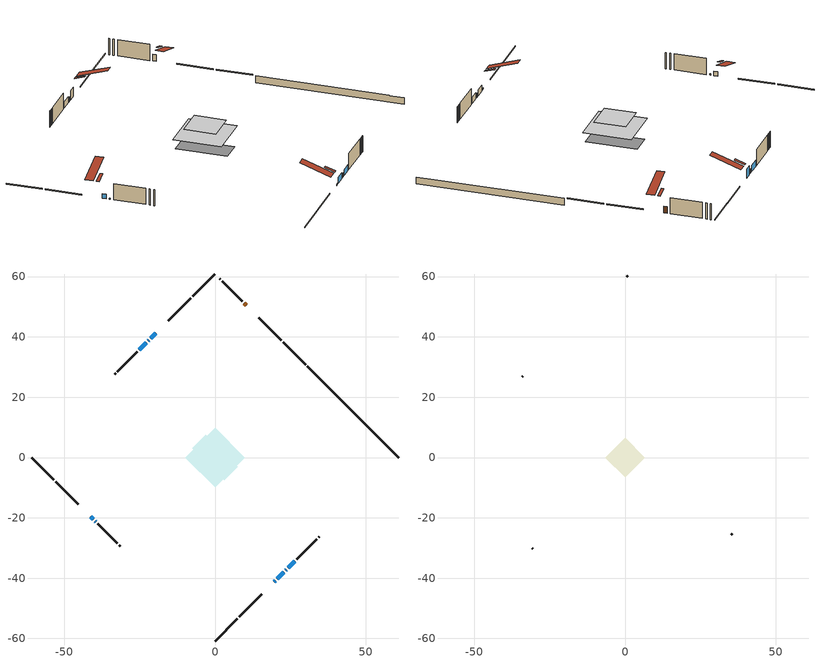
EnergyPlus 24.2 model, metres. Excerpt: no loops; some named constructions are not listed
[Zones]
conditioned space
 floor adiabatic (AdiabaticFloorConstruction): -9.89,0 0,9.89 9.89,0 0,-9.89 z3.05
 floor foundation (Slab1 construction): -7.54,3.02 -3.02,7.54 7.54,-3.02 3.02,-7.54 z-1.52
 wall outside (RimJoist1 construction): 0,-60.84 7.39,-53.45 / -60.84,0 -53.45,-7.39 / 0,60.84 -7.39,53.45 / 30.01,30.83 22.62,38.22 z0.61:0.91
 wall outside (RimJoist2 construction): 8.05,-52.79 15.44,-45.4 / -52.79,-8.05 -45.4,-15.44 / -8.05,52.79 -15.44,45.4 / 21.96,38.88 14.57,46.27 z0.61:0.91
 wall outside (AdiabaticWallConstruction 1): 10.37,50.47 9.67,51.17 z0.61:2.64
 wall outside (AdiabaticWallConstruction): -19.64,41.2 -21.25,39.59 z0.61:3.31; -41.2,-19.64 -40.42,-20.42 z0.61:1.92; 19.64,-41.2 20.05,-40.79 / -39.77,-21.07 -39.56,-21.28 z0.61:0.96; 20.71,-40.13 22.87,-37.97 / 24.33,-36.52 26.49,-34.35 z0.61:2.43; 23.52,-37.32 23.67,-37.17 / -21.9,38.94 -22.19,38.65 z0.61:1.83; -22.85,37.99 -25.12,35.72 z0.61:2.52
 wall outside (Wall1 construction): 27.14,-33.7 33.7,-27.14 / -38.9,-21.94 -32.35,-28.49 / -25.77,35.07 -32.33,28.51 / 9.01,51.83 2.46,58.38 z0.61:5.49
 wall outside (Wall2 construction): 34.35,-26.49 34.64,-26.2 / -31.69,-29.15 -31.41,-29.43 / -32.99,27.86 -33.27,27.57 / 1.8,59.04 1.51,59.33 z0.61:5.49
 wall foundation (FoundationWall1 construction): 30.67,30.17,-1.52 30.67,30.17,0.61 57.82,3.02,0.61 57.82,3.02,0.54 60.84,0,0.54 60.84,0,-1.52
 window (WindowConstruction): -19.64,41.2 -21.25,39.59 z0.61:3.31
 window (WindowConstruction 6): -41.2,-19.64 -40.42,-20.42 z0.61:1.92
 window (WindowConstruction 7): 19.64,-41.2 20.05,-40.79 z0.61:0.95
 window (WindowConstruction 8): -39.77,-21.07 -39.56,-21.28 z0.61:0.95
 window (WindowConstruction 1): 20.71,-40.13 22.87,-37.97 z0.61:2.43
 window (WindowConstruction 2): 23.52,-37.32 23.67,-37.17 z0.61:1.83
 window (WindowConstruction 3): -21.9,38.94 -22.19,38.65 z0.61:1.83
 window (WindowConstruction 4): -22.85,37.99 -25.12,35.72 z0.61:2.52
 window (WindowConstruction 5): 24.33,-36.51 26.49,-34.36 z0.61:2.43
 door (Door): 10.37,50.47 9.67,51.17 z0.61:2.64
 ceiling adiabatic (AdiabaticFloorConstruction): 0,-9.89 9.89,0 0,9.89 -9.89,0 z3.05
 roof outside (Roof2 construction): 18.99,-41.86,5.49 16.91,-39.78,6.47 16.36,-40.33,6.47 18.44,-42.4,5.49; -41.86,-18.99,5.49 -39.78,-16.91,6.47 -40.33,-16.36,6.47 -42.4,-18.44,5.49; -18.99,41.86,5.49 -16.91,39.78,6.47 -16.36,40.33,6.47 -18.44,42.4,5.49; 11.02,49.82,5.49 8.95,47.74,6.47 9.5,47.19,6.47 11.57,49.27,5.49
attic - vented
 floor to conditioned space (Floor1 construction Reversed): -6.56,0 0,6.56 6.56,0 0,-6.56 z5.49
 wall outside (Wall4 construction): 35.3,-25.54 35.5,-25.34 / -30.75,-30.09 -30.55,-30.29 / -33.93,26.91 -34.13,26.71 / 0.86,59.98 0.66,60.18 z0.61:5.49
 roof outside (Roof1 construction): 17.78,-43.06,5.49 11.39,-36.67,8.5 9.71,-38.35,8.5 16.1,-44.74,5.49; -43.06,-17.78,5.49 -36.67,-11.39,8.5 -38.35,-9.71,8.5 -44.74,-16.1,5.49; -17.78,43.06,5.49 -11.39,36.67,8.5 -9.71,38.35,8.5 -16.1,44.74,5.49; 12.23,48.61,5.49 5.84,42.22,8.5 7.52,40.54,8.5 13.91,46.93,5.49
[Material] Roughness=Rough; Thermal Absorptance=0.9
Name | Thickness {m} | Conductivity {W/m-K} | Density {kg/m3} | Specific Heat {J/kg-K} | Solar Absorptance | Visible Absorptance
ceiling loosefill ins | 0.169333 | 0.0480833 | 16.02 | 1046.75 | 0.7 | 0.7
ceiling stud and cavity | 0.1397 | 0.0806272 | 65.682 | 1177.47 | 0.7 | 0.7
gypsum board | 0.0127 | 0.160291 | 801 | 837.4 | 0.6 | 0.6
[Construction]
Floor1 construction: ceiling loosefill ins, ceiling stud and cavity, gypsum board
[Schedule:Day:Interval]
interior lighting schedule day: No, 01:00, 0.108182, 04:00, 0.0901515, 05:00, 0.0991667, 06:00, 0.162273, 07:00, 0.270455, 08:00, 0.342576, 10:00, 0.369621, 11:00, 0.351591, 12:00, 0.333561, 13:00, 0.324545, 14:00, 0.31553, 15:00, 0.333561, 16:00, 0.369621, 17:00, 0.450758, 18:00, 0.585985, 19:00, 0.775303, 20:00, 0.955606, 21:00, 0.991667, 22:00, 0.712197, 23:00, 0.360606, 24:00, 0.162273
interior lighting schedule day 1: No, 01:00, 0.100909, 04:00, 0.0840909, 05:00, 0.0925, 06:00, 0.151364, 07:00, 0.252273, 08:00, 0.319545, 10:00, 0.344773, 11:00, 0.327955, 12:00, 0.311136, 13:00, 0.302727, 14:00, 0.294318, 15:00, 0.311136, 16:00, 0.344773, 17:00, 0.420455, 18:00, 0.546591, 19:00, 0.723182, 20:00, 0.891364, 21:00, 0.925, 22:00, 0.664318, 23:00, 0.336364, 24:00, 0.151364
interior lighting schedule day 2: No, 01:00, 0.0927273, 04:00, 0.0772727, 05:00, 0.085, 06:00, 0.139091, 07:00, 0.231818, 08:00, 0.293636, 10:00, 0.316818, 11:00, 0.301364, 12:00, 0.285909, 13:00, 0.278182, 14:00, 0.270455, 15:00, 0.285909, 16:00, 0.316818, 17:00, 0.386364, 18:00, 0.502273, 19:00, 0.664545, 20:00, 0.819091, 21:00, 0.85, 22:00, 0.610455, 23:00, 0.309091, 24:00, 0.139091
interior lighting schedule day 3: No, 01:00, 0.0845455, 04:00, 0.0704545, 05:00, 0.0775, 06:00, 0.126818, 07:00, 0.211364, 08:00, 0.267727, 10:00, 0.288864, 11:00, 0.274773, 12:00, 0.260682, 13:00, 0.253636, 14:00, 0.246591, 15:00, 0.260682, 16:00, 0.288864, 17:00, 0.352273, 18:00, 0.457955, 19:00, 0.605909, 20:00, 0.746818, 21:00, 0.775, 22:00, 0.556591, 23:00, 0.281818, 24:00, 0.126818
interior lighting schedule day 4: No, 01:00, 0.0763636, 04:00, 0.0636364, 05:00, 0.07, 06:00, 0.114545, 07:00, 0.190909, 08:00, 0.241818, 10:00, 0.260909, 11:00, 0.248182, 12:00, 0.235455, 13:00, 0.229091, 14:00, 0.222727, 15:00, 0.235455, 16:00, 0.260909, 17:00, 0.318182, 18:00, 0.413636, 19:00, 0.547273, 20:00, 0.674545, 21:00, 0.7, 22:00, 0.502727, 23:00, 0.254545, 24:00, 0.114545
interior lighting schedule day 5: No, 01:00, 0.0727273, 04:00, 0.0606061, 05:00, 0.0666667, 06:00, 0.109091, 07:00, 0.181818, 08:00, 0.230303, 10:00, 0.248485, 11:00, 0.236364, 12:00, 0.224242, 13:00, 0.218182, 14:00, 0.212121, 15:00, 0.224242, 16:00, 0.248485, 17:00, 0.30303, 18:00, 0.393939, 19:00, 0.521212, 20:00, 0.642424, 21:00, 0.666667, 22:00, 0.478788, 23:00, 0.242424, 24:00, 0.109091
interior lighting schedule day 6: No, 01:00, 0.0745455, 04:00, 0.0621212, 05:00, 0.0683333, 06:00, 0.111818, 07:00, 0.186364, 08:00, 0.236061, 10:00, 0.254697, 11:00, 0.242273, 12:00, 0.229848, 13:00, 0.223636, 14:00, 0.217424, 15:00, 0.229848, 16:00, 0.254697, 17:00, 0.310606, 18:00, 0.403788, 19:00, 0.534242, 20:00, 0.658485, 21:00, 0.683333, 22:00, 0.490758, 23:00, 0.248485, 24:00, 0.111818
interior lighting schedule day 7: No, 01:00, 0.08, 04:00, 0.0666667, 05:00, 0.0733333, 06:00, 0.12, 07:00, 0.2, 08:00, 0.253333, 10:00, 0.273333, 11:00, 0.26, 12:00, 0.246667, 13:00, 0.24, 14:00, 0.233333, 15:00, 0.246667, 16:00, 0.273333, 17:00, 0.333333, 18:00, 0.433333, 19:00, 0.573333, 20:00, 0.706667, 21:00, 0.733333, 22:00, 0.526667, 23:00, 0.266667, 24:00, 0.12
interior lighting schedule day 8: No, 01:00, 0.0890909, 04:00, 0.0742424, 05:00, 0.0816667, 06:00, 0.133636, 07:00, 0.222727, 08:00, 0.282121, 10:00, 0.304394, 11:00, 0.289545, 12:00, 0.274697, 13:00, 0.267273, 14:00, 0.259848, 15:00, 0.274697, 16:00, 0.304394, 17:00, 0.371212, 18:00, 0.482576, 19:00, 0.638485, 20:00, 0.78697, 21:00, 0.816667, 22:00, 0.586515, 23:00, 0.29697, 24:00, 0.133636
interior lighting schedule day 9: No, 01:00, 0.0972727, 04:00, 0.0810606, 05:00, 0.0891667, 06:00, 0.145909, 07:00, 0.243182, 08:00, 0.30803, 10:00, 0.332348, 11:00, 0.316136, 12:00, 0.299924, 13:00, 0.291818, 14:00, 0.283712, 15:00, 0.299924, 16:00, 0.332348, 17:00, 0.405303, 18:00, 0.526894, 19:00, 0.697121, 20:00, 0.859242, 21:00, 0.891667, 22:00, 0.640379, 23:00, 0.324242, 24:00, 0.145909
interior lighting schedule day 10: No, 01:00, 0.105455, 04:00, 0.0878788, 05:00, 0.0966667, 06:00, 0.158182, 07:00, 0.263636, 08:00, 0.333939, 10:00, 0.360303, 11:00, 0.342727, 12:00, 0.325152, 13:00, 0.316364, 14:00, 0.307576, 15:00, 0.325152, 16:00, 0.360303, 17:00, 0.439394, 18:00, 0.571212, 19:00, 0.755758, 20:00, 0.931515, 21:00, 0.966667, 22:00, 0.694242, 23:00, 0.351515, 24:00, 0.158182
interior lighting schedule day 11: No, 01:00, 0.109091, 04:00, 0.0909091, 05:00, 0.1, 06:00, 0.163636, 07:00, 0.272727, 08:00, 0.345455, 10:00, 0.372727, 11:00, 0.354545, 12:00, 0.336364, 13:00, 0.327273, 14:00, 0.318182, 15:00, 0.336364, 16:00, 0.372727, 17:00, 0.454545, 18:00, 0.590909, 19:00, 0.781818, 20:00, 0.963636, 21:00, 1, 22:00, 0.718182, 23:00, 0.363636, 24:00, 0.163636
interior lighting schedule default day; occupants schedule default day; clothes dryer schedule default day; cooking range schedule default day; misc plug loads schedule default day; general water use schedule default day; heating setpoint default day; clothes dryer exhaust 0 schedule default day; cooling season schedule day; cooling season schedule day 2; cooling season schedule default day; exterior lighting schedule default day; natural vent schedule default day: No, 24:00, 0
occupants schedule day: No, 05:00, 0.426829, 06:00, 0.719512, 07:00, 1, 08:00, 0.670732, 09:00, 0.329268, 14:00, 0.170732, 15:00, 0.231707, 16:00, 0.329268, 17:00, 0.5, 18:00, 0.670732, 19:00, 0.829268, 21:00, 1, 22:00, 0.853659, 23:00, 0.646341, 24:00, 0.426829
clothes dryer schedule day; clothes dryer exhaust 0 schedule day: No, 01:00, 0.123457, 02:00, 0.0740741, 03:00, 0.0493827, 04:00, 0.0246914, 05:00, 0.0493827, 06:00, 0.0740741, 07:00, 0.197531, 08:00, 0.395062, 09:00, 0.592593, 10:00, 0.839506, 11:00, 0.962963, 12:00, 1, 13:00, 0.91358, 14:00, 0.82716, 15:00, 0.716049, 16:00, 0.753086, 17:00, 0.679012, 18:00, 0.666667, 20:00, 0.62963, 21:00, 0.641975, 22:00, 0.666667, 23:00, 0.54321, 24:00, 0.296296
cooking range schedule day: No, 05:00, 0.0597015, 06:00, 0.11194, 07:00, 0.171642, 08:00, 0.291045, 11:00, 0.343284, 12:00, 0.402985, 13:00, 0.462687, 14:00, 0.343284, 15:00, 0.291045, 16:00, 0.402985, 17:00, 0.567164, 18:00, 1, 19:00, 0.850746, 20:00, 0.432836, 21:00, 0.291045, 22:00, 0.231343, 23:00, 0.171642, 24:00, 0.11194
misc plug loads schedule day: No, 06:00, 0.705882, 07:00, 0.745098, 08:00, 0.803922, 15:00, 0.823529, 16:00, 0.862745, 17:00, 0.921569, 18:00, 0.980392, 19:00, 1, 20:00, 0.980392, 21:00, 0.941176, 22:00, 0.862745, 23:00, 0.784314, 24:00, 0.72549
general water use schedule day: No, 01:00, 0.315068, 03:00, 0.287671, 04:00, 0.342466, 05:00, 0.369863, 06:00, 0.520548, 07:00, 0.60274, 08:00, 0.534247, 10:00, 0.506849, 11:00, 0.465753, 14:00, 0.479452, 15:00, 0.534247, 16:00, 0.589041, 17:00, 0.69863, 18:00, 0.876712, 19:00, 0.890411, 20:00, 0.986301, 21:00, 1, 22:00, 0.863014, 23:00, 0.616438, 24:00, 0.465753
heating setpoint day: No, 24:00, 20
cooling season schedule day 1: No, 24:00, 1
exterior lighting schedule day: No, 01:00, 0.566667, 03:00, 0.524167, 05:00, 0.495833, 06:00, 0.5525, 07:00, 0.623333, 08:00, 0.580833, 09:00, 0.439167, 10:00, 0.354167, 12:00, 0.34, 13:00, 0.354167, 14:00, 0.396667, 15:00, 0.425, 16:00, 0.495833, 17:00, 0.623333, 18:00, 0.793333, 19:00, 0.906667, 20:00, 0.963333, 21:00, 0.991667, 22:00, 0.920833, 23:00, 0.793333, 24:00, 0.665833
exterior lighting schedule day 1: No, 01:00, 0.528571, 03:00, 0.488929, 05:00, 0.4625, 06:00, 0.515357, 07:00, 0.581429, 08:00, 0.541786, 09:00, 0.409643, 10:00, 0.330357, 12:00, 0.317143, 13:00, 0.330357, 14:00, 0.37, 15:00, 0.396429, 16:00, 0.4625, 17:00, 0.581429, 18:00, 0.74, 19:00, 0.845714, 20:00, 0.898571, 21:00, 0.925, 22:00, 0.858929, 23:00, 0.74, 24:00, 0.621071
exterior lighting schedule day 10: No, 01:00, 0.552381, 03:00, 0.510952, 05:00, 0.483333, 06:00, 0.538571, 07:00, 0.607619, 08:00, 0.56619, 09:00, 0.428095, 10:00, 0.345238, 12:00, 0.331429, 13:00, 0.345238, 14:00, 0.386667, 15:00, 0.414286, 16:00, 0.483333, 17:00, 0.607619, 18:00, 0.773333, 19:00, 0.88381, 20:00, 0.939048, 21:00, 0.966667, 22:00, 0.897619, 23:00, 0.773333, 24:00, 0.649048
exterior lighting schedule day 11: No, 01:00, 0.571429, 03:00, 0.528571, 05:00, 0.5, 06:00, 0.557143, 07:00, 0.628571, 08:00, 0.585714, 09:00, 0.442857, 10:00, 0.357143, 12:00, 0.342857, 13:00, 0.357143, 14:00, 0.4, 15:00, 0.428571, 16:00, 0.5, 17:00, 0.628571, 18:00, 0.8, 19:00, 0.914286, 20:00, 0.971429, 21:00, 1, 22:00, 0.928571, 23:00, 0.8, 24:00, 0.671429
exterior lighting schedule day 2: No, 01:00, 0.485714, 03:00, 0.449286, 05:00, 0.425, 06:00, 0.473571, 07:00, 0.534286, 08:00, 0.497857, 09:00, 0.376429, 10:00, 0.303571, 12:00, 0.291429, 13:00, 0.303571, 14:00, 0.34, 15:00, 0.364286, 16:00, 0.425, 17:00, 0.534286, 18:00, 0.68, 19:00, 0.777143, 20:00, 0.825714, 21:00, 0.85, 22:00, 0.789286, 23:00, 0.68, 24:00, 0.570714
exterior lighting schedule day 3: No, 01:00, 0.442857, 03:00, 0.409643, 05:00, 0.3875, 06:00, 0.431786, 07:00, 0.487143, 08:00, 0.453929, 09:00, 0.343214, 10:00, 0.276786, 12:00, 0.265714, 13:00, 0.276786, 14:00, 0.31, 15:00, 0.332143, 16:00, 0.3875, 17:00, 0.487143, 18:00, 0.62, 19:00, 0.708571, 20:00, 0.752857, 21:00, 0.775, 22:00, 0.719643, 23:00, 0.62, 24:00, 0.520357
exterior lighting schedule day 4: No, 01:00, 0.4, 03:00, 0.37, 05:00, 0.35, 06:00, 0.39, 07:00, 0.44, 08:00, 0.41, 09:00, 0.31, 10:00, 0.25, 12:00, 0.24, 13:00, 0.25, 14:00, 0.28, 15:00, 0.3, 16:00, 0.35, 17:00, 0.44, 18:00, 0.56, 19:00, 0.64, 20:00, 0.68, 21:00, 0.7, 22:00, 0.65, 23:00, 0.56, 24:00, 0.47
exterior lighting schedule day 5: No, 01:00, 0.380952, 03:00, 0.352381, 05:00, 0.333333, 06:00, 0.371429, 07:00, 0.419048, 08:00, 0.390476, 09:00, 0.295238, 10:00, 0.238095, 12:00, 0.228571, 13:00, 0.238095, 14:00, 0.266667, 15:00, 0.285714, 16:00, 0.333333, 17:00, 0.419048, 18:00, 0.533333, 19:00, 0.609524, 20:00, 0.647619, 21:00, 0.666667, 22:00, 0.619048, 23:00, 0.533333, 24:00, 0.447619
exterior lighting schedule day 6: No, 01:00, 0.390476, 03:00, 0.36119, 05:00, 0.341667, 06:00, 0.380714, 07:00, 0.429524, 08:00, 0.400238, 09:00, 0.302619, 10:00, 0.244048, 12:00, 0.234286, 13:00, 0.244048, 14:00, 0.273333, 15:00, 0.292857, 16:00, 0.341667, 17:00, 0.429524, 18:00, 0.546667, 19:00, 0.624762, 20:00, 0.66381, 21:00, 0.683333, 22:00, 0.634524, 23:00, 0.546667, 24:00, 0.45881
exterior lighting schedule day 7: No, 01:00, 0.419048, 03:00, 0.387619, 05:00, 0.366667, 06:00, 0.408571, 07:00, 0.460952, 08:00, 0.429524, 09:00, 0.324762, 10:00, 0.261905, 12:00, 0.251429, 13:00, 0.261905, 14:00, 0.293333, 15:00, 0.314286, 16:00, 0.366667, 17:00, 0.460952, 18:00, 0.586667, 19:00, 0.670476, 20:00, 0.712381, 21:00, 0.733333, 22:00, 0.680952, 23:00, 0.586667, 24:00, 0.492381
exterior lighting schedule day 8: No, 01:00, 0.466667, 03:00, 0.431667, 05:00, 0.408333, 06:00, 0.455, 07:00, 0.513333, 08:00, 0.478333, 09:00, 0.361667, 10:00, 0.291667, 12:00, 0.28, 13:00, 0.291667, 14:00, 0.326667, 15:00, 0.35, 16:00, 0.408333, 17:00, 0.513333, 18:00, 0.653333, 19:00, 0.746667, 20:00, 0.793333, 21:00, 0.816667, 22:00, 0.758333, 23:00, 0.653333, 24:00, 0.548333
exterior lighting schedule day 9: No, 01:00, 0.509524, 03:00, 0.47131, 05:00, 0.445833, 06:00, 0.496786, 07:00, 0.560476, 08:00, 0.522262, 09:00, 0.394881, 10:00, 0.318452, 12:00, 0.305714, 13:00, 0.318452, 14:00, 0.356667, 15:00, 0.382143, 16:00, 0.445833, 17:00, 0.560476, 18:00, 0.713333, 19:00, 0.815238, 20:00, 0.86619, 21:00, 0.891667, 22:00, 0.827976, 23:00, 0.713333, 24:00, 0.59869
[Schedule:Week:Daily]
exterior lighting schedule Week Rule - Dec2-Dec31: exterior lighting schedule day 11, exterior lighting schedule day 11, exterior lighting schedule day 11, exterior lighting schedule day 11, exterior lighting schedule day 11, exterior lighting schedule day 11, exterior lighting schedule day 11, exterior lighting schedule default day, exterior lighting schedule default day, exterior lighting schedule default day, exterior lighting schedule default day, exterior lighting schedule default day
